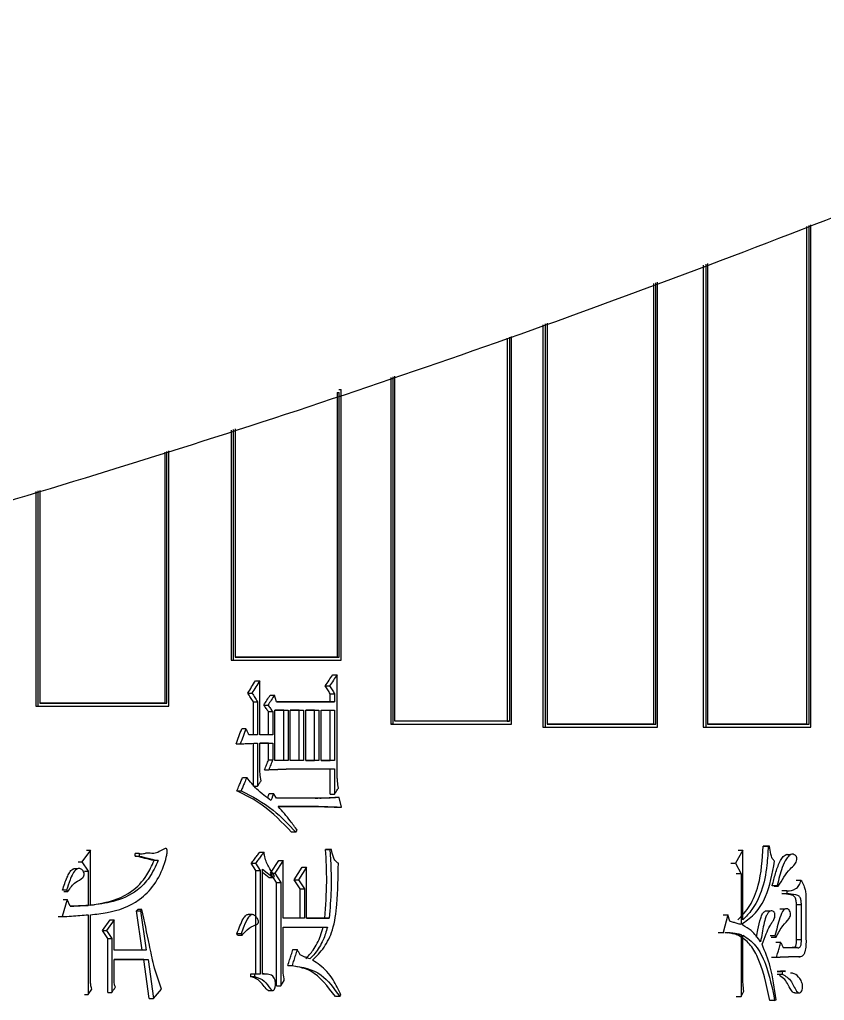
# Model space of a CAD drawing. Header units: millimetres. Extents: x 2085 to 4229, y 754 to 2271.
# Drawn here: x 3119.91 to 3133.11, y 981.61 to 997.71 of the extents above; entities that cross this region are included whole.
import ezdxf

# ---------------------------------------------------------------- set-up
doc = ezdxf.new("R2010")
doc.units = ezdxf.units.MM

msp = doc.modelspace()

# ---------------------------------------------------------------- linework, layer by layer
at = {"color": 7, "linetype": 'Continuous', "lineweight": 25}
for p, q in [((3132.816, 994.313), (3132.815, 986.148)), ((3132.856, 986.148), (3132.856, 994.328)), ((3132.883, 986.098), (3132.883, 994.338)), ((3131.121, 993.68), (3131.121, 986.098)), ((3131.16, 993.695), (3131.16, 986.098)), ((3131.188, 993.705), (3131.188, 986.148)), ((3130.303, 993.375), (3130.303, 986.148)), ((3130.342, 986.148), (3130.342, 993.39)), ((3130.37, 986.098), (3130.37, 993.4)), ((3128.491, 992.699), (3128.491, 986.098)), ((3128.529, 992.713), (3128.529, 986.098)), ((3128.558, 992.724), (3128.558, 986.148)), ((3127.943, 992.495), (3127.943, 986.198)), ((3127.974, 986.148), (3127.974, 992.506)), ((3127.906, 992.481), (3127.906, 986.198)), ((3126.03, 991.846), (3126.03, 986.148)), ((3126.062, 986.198), (3126.062, 991.857)), ((3125.994, 991.834), (3125.994, 986.148)), ((3125.113, 991.587), (3125.149, 991.587)), ((3125.113, 991.587), (3125.113, 987.246)), ((3125.145, 991.637), (3125.181, 991.637)), ((3125.149, 987.246), (3125.149, 991.587)), ((3125.181, 987.196), (3125.181, 991.637)), ((3123.377, 990.971), (3123.377, 987.196)), ((3123.411, 990.982), (3123.411, 987.196)), ((3123.444, 990.993), (3123.444, 987.246)), ((3122.288, 990.611), (3122.288, 986.493)), ((3122.321, 986.493), (3122.321, 990.622)), ((3122.355, 986.443), (3122.355, 990.634)), ((3120.175, 989.964), (3120.175, 986.443)), ((3120.207, 989.973), (3120.207, 986.443)), ((3120.241, 989.983), (3120.241, 986.493)), ((3123.377, 987.196), (3125.145, 987.196)), ((3123.377, 987.196), (3123.411, 987.196)), ((3123.411, 987.196), (3125.181, 987.196)), ((3123.444, 987.246), (3125.149, 987.246)), ((3125.113, 987.246), (3123.444, 987.246)), ((3125.113, 987.246), (3125.149, 987.246)), ((3125.145, 987.196), (3125.181, 987.196)), ((3123.777, 986.86), (3123.846, 986.86)), ((3123.846, 985.973), (3123.846, 986.86)), ((3125.045, 986.958), (3125.115, 986.958)), ((3124.92, 986.774), (3124.99, 986.774)), ((3123.65, 986.655), (3123.718, 986.655)), ((3124.017, 986.622), (3124.087, 986.622)), ((3125.003, 986.644), (3125.074, 986.644)), ((3125.003, 986.514), (3125.003, 986.644)), ((3125.074, 986.644), (3125.074, 986.514)), ((3120.175, 986.443), (3122.321, 986.443)), ((3120.175, 986.443), (3120.207, 986.443)), ((3122.288, 986.493), (3122.321, 986.493)), ((3122.321, 986.443), (3122.355, 986.443)), ((3123.742, 986.514), (3123.811, 986.514)), ((3123.742, 985.973), (3123.742, 986.514)), ((3123.811, 986.514), (3123.811, 985.973)), ((3123.912, 986.46), (3123.981, 986.46)), ((3124.094, 985.552), (3124.094, 986.374)), ((3124.094, 986.374), (3124.312, 986.374)), ((3124.243, 986.374), (3124.094, 986.374)), ((3125.074, 986.514), (3124.122, 986.514)), ((3124.122, 986.514), (3125.003, 986.514)), ((3124.243, 986.374), (3124.312, 986.374)), ((3124.243, 985.552), (3124.243, 986.374)), ((3124.312, 986.374), (3124.312, 985.552)), ((3124.347, 985.552), (3124.347, 986.374)), ((3124.347, 986.374), (3124.565, 986.374)), ((3124.495, 986.374), (3124.347, 986.374)), ((3124.495, 986.374), (3124.565, 986.374)), ((3124.495, 985.552), (3124.495, 986.374)), ((3124.565, 986.374), (3124.565, 985.552)), ((3124.6, 985.552), (3124.6, 986.374)), ((3124.6, 986.374), (3124.816, 986.374)), ((3124.746, 986.374), (3124.6, 986.374)), ((3124.746, 986.374), (3124.816, 986.374)), ((3124.746, 985.552), (3124.746, 986.374)), ((3124.816, 986.374), (3124.816, 985.552)), ((3124.851, 985.552), (3124.851, 986.374)), ((3124.851, 986.374), (3125.074, 986.374)), ((3125.003, 986.514), (3125.074, 986.514)), ((3125.003, 985.552), (3125.003, 986.374)), ((3125.074, 986.374), (3125.074, 985.552)), ((3123.989, 986.352), (3124.058, 986.352)), ((3123.989, 985.973), (3123.989, 986.352)), ((3124.058, 986.352), (3124.058, 985.973)), ((3123.619, 986.071), (3123.55, 986.071)), ((3125.994, 986.148), (3127.936, 986.148)), ((3126.03, 986.148), (3125.994, 986.148)), ((3127.906, 986.198), (3127.943, 986.198)), ((3128.491, 986.098), (3130.332, 986.098)), ((3128.491, 986.098), (3128.529, 986.098)), ((3130.303, 986.148), (3130.342, 986.148)), ((3130.332, 986.098), (3130.37, 986.098)), ((3131.121, 986.098), (3132.843, 986.098)), ((3131.121, 986.098), (3131.16, 986.098)), ((3132.815, 986.148), (3132.856, 986.148)), ((3132.843, 986.098), (3132.883, 986.098)), ((3123.811, 985.973), (3123.669, 985.973)), ((3124.058, 985.973), (3123.846, 985.973)), ((3123.458, 985.822), (3123.526, 985.822)), ((3123.742, 985.13), (3123.742, 985.833)), ((3123.811, 985.833), (3123.811, 985.13)), ((3123.846, 985.833), (3124.058, 985.833)), ((3123.846, 985.433), (3123.846, 985.833)), ((3123.989, 985.833), (3123.846, 985.833)), ((3123.989, 985.833), (3124.058, 985.833)), ((3123.989, 985.562), (3123.989, 985.833)), ((3124.058, 985.833), (3124.058, 985.562)), ((3123.989, 985.562), (3124.058, 985.562)), ((3124.312, 985.552), (3124.094, 985.552)), ((3124.291, 985.411), (3125.074, 985.411)), ((3124.565, 985.552), (3124.347, 985.552)), ((3124.816, 985.552), (3124.6, 985.552)), ((3124.6, 985.552), (3124.746, 985.552)), ((3124.816, 985.552), (3124.746, 985.552)), ((3125.074, 985.552), (3124.851, 985.552)), ((3124.851, 985.552), (3125.003, 985.552)), ((3125.074, 985.552), (3125.003, 985.552)), ((3125.003, 985), (3125.003, 985.411)), ((3125.074, 985.411), (3125.074, 985)), ((3123.564, 985.27), (3123.633, 985.27)), ((3123.926, 985.4), (3123.995, 985.4)), ((3123.742, 985.13), (3123.811, 985.13)), ((3123.472, 985.054), (3123.54, 985.054)), ((3124.003, 985.011), (3124.073, 985.011)), ((3124.122, 984.935), (3124.073, 985.011)), ((3124.823, 984.935), (3124.122, 984.935)), ((3124.753, 984.935), (3124.799, 984.935)), ((3125.003, 985), (3125.074, 985)), ((3125.15, 984.946), (3125.079, 984.946)), ((3125.185, 984.784), (3125.15, 984.946)), ((3124.15, 984.794), (3124.851, 984.794)), ((3124.781, 984.794), (3124.15, 984.794)), ((3124.781, 984.794), (3124.851, 984.794)), ((3125.114, 984.784), (3125.185, 984.784)), ((3124.439, 984.372), (3124.369, 984.372)), ((3124.439, 984.372), (3124.46, 984.405)), ((3132.106, 984.145), (3132.185, 984.145)), ((3132.209, 984.145), (3132.129, 984.145)), ((3132.209, 984.145), (3132.185, 984.145)), ((3121.071, 984.08), (3120.93, 983.886)), ((3121.006, 984.08), (3121.071, 984.08)), ((3121.071, 983.172), (3121.071, 984.08)), ((3121.867, 984.026), (3121.801, 984.026)), ((3121.801, 983.983), (3121.801, 984.026)), ((3121.801, 983.983), (3121.867, 983.983)), ((3121.867, 984.026), (3121.867, 983.983)), ((3123.848, 984.048), (3123.917, 984.048)), ((3124.927, 984.091), (3124.997, 984.091)), ((3124.955, 984.091), (3124.927, 984.091)), ((3125.025, 984.091), (3124.955, 984.091)), ((3125.025, 984.091), (3124.997, 984.091)), ((3131.769, 984.08), (3131.65, 983.864)), ((3131.691, 984.08), (3131.769, 984.08)), ((3131.769, 982.934), (3131.769, 984.08)), ((3132.556, 984.005), (3132.476, 984.005)), ((3120.865, 983.886), (3120.93, 983.886)), ((3120.93, 983.886), (3121.034, 983.734)), ((3122.181, 983.907), (3122.114, 983.907)), ((3123.706, 983.864), (3123.775, 983.864)), ((3123.784, 983.745), (3123.706, 983.864)), ((3123.775, 983.864), (3123.853, 983.745)), ((3124.024, 983.702), (3124.158, 983.907)), ((3124.228, 983.907), (3124.094, 983.702)), ((3124.158, 983.907), (3124.228, 983.907)), ((3124.228, 982.966), (3124.228, 983.907)), ((3124.411, 983.594), (3124.544, 983.799)), ((3124.614, 983.799), (3124.481, 983.594)), ((3124.544, 983.799), (3124.614, 983.799)), ((3124.614, 982.966), (3124.614, 983.799)), ((3131.571, 983.864), (3131.65, 983.864)), ((3131.65, 983.864), (3131.74, 983.691)), ((3120.86, 983.775), (3120.794, 983.775)), ((3120.969, 983.734), (3121.034, 983.734)), ((3121.034, 983.734), (3121.034, 983.172)), ((3123.784, 983.745), (3123.853, 983.745)), ((3123.784, 982.047), (3123.784, 983.745)), ((3123.853, 983.745), (3123.853, 982.047)), ((3123.889, 983.767), (3124.073, 983.626)), ((3123.889, 982.047), (3123.889, 983.767)), ((3124.003, 983.626), (3123.889, 983.714)), ((3124.024, 983.702), (3124.094, 983.702)), ((3124.123, 983.55), (3124.024, 983.702)), ((3124.073, 983.626), (3124.087, 983.659)), ((3124.094, 983.702), (3124.193, 983.55)), ((3131.74, 983.691), (3131.661, 983.691)), ((3131.74, 983.691), (3131.74, 982.858)), ((3124.073, 983.626), (3124.003, 983.626)), ((3124.123, 983.55), (3124.193, 983.55)), ((3124.123, 981.852), (3124.123, 983.55)), ((3124.193, 983.55), (3124.193, 981.852)), ((3124.411, 983.594), (3124.481, 983.594)), ((3124.509, 983.442), (3124.411, 983.594)), ((3124.481, 983.594), (3124.579, 983.442)), ((3132.332, 983.496), (3132.252, 983.496)), ((3132.283, 983.486), (3132.35, 983.486)), ((3132.724, 983.583), (3132.644, 983.583)), ((3120.635, 983.399), (3120.7, 983.399)), ((3124.509, 983.442), (3124.579, 983.442)), ((3124.509, 982.966), (3124.509, 983.442)), ((3124.579, 983.442), (3124.579, 982.966)), ((3132.491, 983.41), (3132.411, 983.41)), ((3132.411, 983.367), (3132.491, 983.367)), ((3132.491, 983.41), (3132.491, 983.367)), ((3120.685, 983.269), (3120.603, 982.988)), ((3120.62, 983.269), (3120.685, 983.269)), ((3120.737, 983.161), (3120.685, 983.269)), ((3120.969, 983.172), (3121.034, 983.172)), ((3132.73, 983.183), (3132.649, 983.183)), ((3132.649, 982.609), (3132.649, 983.183)), ((3132.73, 982.609), (3132.73, 983.183)), ((3132.805, 983.269), (3132.805, 982.62)), ((3121.034, 983.02), (3121.034, 981.711)), ((3121.071, 981.928), (3121.071, 983.02)), ((3121.844, 983.107), (3121.822, 983.085)), ((3121.822, 983.085), (3121.889, 983.085)), ((3121.917, 982.436), (3121.822, 983.085)), ((3121.911, 983.107), (3121.844, 983.107)), ((3121.911, 983.107), (3121.889, 983.085)), ((3121.889, 983.085), (3121.984, 982.436)), ((3123.725, 983.022), (3123.656, 983.022)), ((3131.445, 983.02), (3131.524, 983.02)), ((3131.524, 983.02), (3131.446, 982.728)), ((3131.554, 982.912), (3131.524, 983.02)), ((3132.217, 983.079), (3132.137, 983.079)), ((3132.459, 983.11), (3132.379, 983.11)), ((3120.538, 982.988), (3120.603, 982.988)), ((3121.264, 982.761), (3121.39, 982.934)), ((3121.456, 982.934), (3121.33, 982.761)), ((3121.39, 982.934), (3121.456, 982.934)), ((3121.456, 982.436), (3121.456, 982.934)), ((3124.579, 982.966), (3124.228, 982.966)), ((3124.984, 982.966), (3124.614, 982.966)), ((3124.614, 982.966), (3124.913, 982.966)), ((3124.913, 982.966), (3124.984, 982.966)), ((3131.769, 982.847), (3131.769, 982.88)), ((3121.264, 982.761), (3121.33, 982.761)), ((3121.353, 982.631), (3121.264, 982.761)), ((3121.33, 982.761), (3121.419, 982.631)), ((3123.54, 982.707), (3123.472, 982.707)), ((3123.486, 982.685), (3123.472, 982.707)), ((3123.486, 982.685), (3123.555, 982.685)), ((3123.54, 982.707), (3123.555, 982.685)), ((3124.228, 982.155), (3124.228, 982.815)), ((3124.228, 982.815), (3124.956, 982.815)), ((3131.367, 982.728), (3131.446, 982.728)), ((3131.446, 982.728), (3131.463, 982.728)), ((3131.661, 982.696), (3131.74, 982.696)), ((3131.74, 982.696), (3131.74, 981.679)), ((3131.769, 981.982), (3131.769, 982.685)), ((3132.297, 982.674), (3132.217, 982.674)), ((3132.297, 982.674), (3132.315, 982.653)), ((3121.353, 982.631), (3121.419, 982.631)), ((3121.353, 981.744), (3121.353, 982.631)), ((3132.391, 982.566), (3132.311, 982.566)), ((3132.73, 982.609), (3132.649, 982.609)), ((3121.984, 982.436), (3121.456, 982.436)), ((3124.39, 982.447), (3124.46, 982.447)), ((3132.432, 982.48), (3132.66, 982.48)), ((3132.432, 982.48), (3132.579, 982.48)), ((3132.66, 982.48), (3132.58, 982.48)), ((3121.456, 982.285), (3122.013, 982.285)), ((3121.456, 981.96), (3121.456, 982.285)), ((3121.947, 982.285), (3121.456, 982.285)), ((3121.947, 982.285), (3122.013, 982.285)), ((3122.034, 981.647), (3121.947, 982.285)), ((3122.013, 982.285), (3122.101, 981.647)), ((3124.306, 982.187), (3124.375, 982.187)), ((3132.321, 982.317), (3132.241, 982.317)), ((3132.689, 982.328), (3132.706, 982.328)), ((3123.692, 982.047), (3123.692, 982.004)), ((3123.761, 982.047), (3123.692, 982.047)), ((3123.761, 982.047), (3123.761, 982.004)), ((3123.853, 982.047), (3123.761, 982.047)), ((3123.92, 982.048), (3123.889, 982.048)), ((3132.334, 982.09), (3132.387, 982.08)), ((3132.414, 982.09), (3132.335, 982.09)), ((3132.335, 982.047), (3132.414, 982.047)), ((3132.468, 982.092), (3132.388, 982.092)), ((3132.467, 982.08), (3132.414, 982.09)), ((3132.414, 982.09), (3132.414, 982.047)), ((3123.692, 982.004), (3123.761, 982.004)), ((3124.193, 981.852), (3124.249, 981.939)), ((3120.969, 981.711), (3121.034, 981.711)), ((3121.034, 981.711), (3121.093, 981.798)), ((3121.353, 981.744), (3121.419, 981.744)), ((3122.101, 981.647), (3122.232, 981.798)), ((3123.982, 981.779), (3124.051, 981.779)), ((3124.123, 981.852), (3124.193, 981.852)), ((3131.74, 981.679), (3131.787, 981.766)), ((3132.624, 981.737), (3132.689, 981.737)), ((3132.691, 981.737), (3132.704, 981.737)), ((3122.034, 981.647), (3122.101, 981.647)), ((3125.157, 981.679), (3125.086, 981.679)), ((3125.157, 981.679), (3125.178, 981.701)), ((3131.661, 981.679), (3131.74, 981.679)), ((3132.291, 981.614), (3132.212, 981.614)), ((3132.291, 981.614), (3132.315, 981.625))]:
    msp.add_line(p, q, dxfattribs=at)
at = {"color": 7, "linetype": 'Continuous', "lineweight": 25, "flags": 128}
for points in [[(3125.115, 985.357), (3125.115, 985.951), (3125.115, 986.958)], [(3124.122, 986.514), (3124.104, 986.568), (3124.087, 986.622)], [(3124.073, 985.011), (3124.057, 984.966), (3124.043, 984.929), (3124.03, 984.892)], [(3120.677, 983.421), (3120.654, 983.421), (3120.633, 983.421), (3120.613, 983.421)], [(3120.677, 983.421), (3120.688, 983.41), (3120.7, 983.399)], [(3121.419, 982.631), (3121.419, 982.187), (3121.419, 981.744)], [(3132.235, 982.653), (3132.264, 982.653), (3132.289, 982.653), (3132.315, 982.653)]]:
    msp.add_lwpolyline(points, dxfattribs=at)
at = {"color": 7, "linetype": 'Continuous', "lineweight": 25}
for points, knots in [([(3070.654, 982.719), (3073.215, 982.744), (3076.795, 982.779), (3082.064, 983.057), (3086.529, 983.393), (3091.845, 983.958), (3097.414, 984.732), (3103.227, 985.742), (3109.199, 986.998), (3115.275, 988.508), (3121.413, 990.279), (3127.578, 992.313), (3133.741, 994.613), (3139.878, 997.178), (3145.966, 1000.008), (3151.986, 1003.102), (3157.919, 1006.457), (3163.748, 1010.069), (3169.457, 1013.935), (3175.033, 1018.049), (3180.46, 1022.406), (3185.726, 1027), (3190.817, 1031.825), (3195.722, 1036.872), (3200.429, 1042.135), (3204.927, 1047.605), (3209.205, 1053.273), (3213.254, 1059.131), (3217.063, 1065.167), (3220.625, 1071.373), (3223.93, 1077.738), (3226.971, 1084.25), (3229.74, 1090.9), (3232.231, 1097.674), (3234.436, 1104.562), (3236.351, 1111.55), (3237.969, 1118.628), (3239.287, 1125.782), (3240.3, 1132.999), (3241.004, 1140.266), (3241.397, 1147.57), (3241.476, 1154.898), (3241.239, 1162.236), (3240.685, 1169.571), (3239.813, 1176.888), (3238.623, 1184.175), (3237.114, 1191.418), (3235.289, 1198.603), (3233.149, 1205.715), (3230.695, 1212.743), (3227.93, 1219.672), (3224.858, 1226.488), (3221.48, 1233.179), (3217.803, 1239.73), (3213.829, 1246.13), (3209.564, 1252.366), (3205.013, 1258.424), (3200.181, 1264.292), (3195.074, 1269.959), (3189.697, 1275.411), (3184.251, 1280.459), (3178.777, 1285.111), (3173.319, 1289.38), (3167.694, 1293.423), (3161.913, 1297.231), (3155.985, 1300.799), (3149.923, 1304.121), (3143.737, 1307.192), (3137.44, 1310.005), (3131.047, 1312.557), (3124.572, 1314.843), (3118.034, 1316.859), (3111.459, 1318.602), (3104.886, 1320.067), (3098.392, 1321.248), (3092.103, 1322.145), (3086.579, 1322.729), (3081.696, 1323.096), (3076.872, 1323.336), (3070.898, 1323.453), (3065.381, 1323.343), (3060.112, 1323.071), (3055.647, 1322.734), (3050.331, 1322.169), (3044.762, 1321.395), (3038.949, 1320.385), (3032.978, 1319.129), (3026.901, 1317.619), (3020.764, 1315.848), (3014.598, 1313.814), (3008.435, 1311.514), (3002.298, 1308.949), (2996.21, 1306.119), (2990.19, 1303.025), (2984.258, 1299.67), (2978.428, 1296.058), (2972.719, 1292.192), (2967.143, 1288.078), (2961.716, 1283.721), (2956.45, 1279.127), (2951.359, 1274.302), (2946.454, 1269.255), (2941.747, 1263.992), (2937.249, 1258.522), (2932.971, 1252.854), (2928.922, 1246.996), (2925.113, 1240.96), (2921.551, 1234.754), (2918.246, 1228.389), (2915.203, 1221.877), (2912.442, 1215.226), (2910.104, 1208.944), (2908.826, 1204.838), (2908.263, 1203.03)], [0, 0, 0, 0, 0.010207, 0.014274, 0.021037, 0.028056, 0.035587, 0.043451, 0.051578, 0.059911, 0.06841, 0.077044, 0.085791, 0.094634, 0.103558, 0.112554, 0.121612, 0.130726, 0.13989, 0.149098, 0.158347, 0.167633, 0.176954, 0.186306, 0.195688, 0.205098, 0.214535, 0.223996, 0.233481, 0.242989, 0.252518, 0.262068, 0.271639, 0.281229, 0.290838, 0.300466, 0.310113, 0.319778, 0.329461, 0.339162, 0.348881, 0.358618, 0.368373, 0.378146, 0.387938, 0.397748, 0.407578, 0.417427, 0.427296, 0.437185, 0.447097, 0.457031, 0.466988, 0.47697, 0.486979, 0.497016, 0.507082, 0.517181, 0.527315, 0.537488, 0.547704, 0.556915, 0.566123, 0.575327, 0.584526, 0.593719, 0.602905, 0.612082, 0.621247, 0.630396, 0.639524, 0.64862, 0.657668, 0.666638, 0.675463, 0.683979, 0.691963, 0.697606, 0.703501, 0.71122, 0.721427, 0.725494, 0.732257, 0.739276, 0.746807, 0.754671, 0.762798, 0.771131, 0.77963, 0.788264, 0.797011, 0.805853, 0.814778, 0.823774, 0.832832, 0.841946, 0.85111, 0.860318, 0.869567, 0.878853, 0.888174, 0.897526, 0.906908, 0.916318, 0.925755, 0.935216, 0.944701, 0.954208, 0.963738, 0.973288, 0.982858, 0.992449, 1, 1, 1, 1]), ([(3123.65, 986.655), (3123.671, 986.689), (3123.713, 986.758), (3123.756, 986.826), (3123.777, 986.86)], [0, 0, 0, 0, 0.499999, 1, 1, 1, 1]), ([(3123.846, 986.86), (3123.825, 986.826), (3123.782, 986.758), (3123.74, 986.689), (3123.718, 986.655)], [0, 0, 0, 0, 0.5, 1, 1, 1, 1]), ([(3124.92, 986.774), (3124.941, 986.805), (3124.982, 986.866), (3125.024, 986.927), (3125.045, 986.958)], [0, 0, 0, 0, 0.499999, 1, 1, 1, 1]), ([(3125.115, 986.958), (3125.095, 986.927), (3125.053, 986.866), (3125.011, 986.805), (3124.99, 986.774)], [0, 0, 0, 0, 0.5, 1, 1, 1, 1]), ([(3125.003, 986.644), (3124.989, 986.666), (3124.962, 986.709), (3124.934, 986.752), (3124.92, 986.774)], [0, 0, 0, 0, 0.5, 1, 1, 1, 1]), ([(3124.99, 986.774), (3125.004, 986.752), (3125.032, 986.709), (3125.06, 986.666), (3125.074, 986.644)], [0, 0, 0, 0, 0.499999, 1, 1, 1, 1]), ([(3123.742, 986.514), (3123.726, 986.538), (3123.696, 986.585), (3123.665, 986.632), (3123.65, 986.655)], [0, 0, 0, 0, 0.5, 1, 1, 1, 1]), ([(3123.718, 986.655), (3123.734, 986.632), (3123.765, 986.585), (3123.795, 986.538), (3123.811, 986.514)], [0, 0, 0, 0, 0.499999, 1, 1, 1, 1]), ([(3123.912, 986.46), (3123.929, 986.487), (3123.965, 986.541), (3124, 986.595), (3124.017, 986.622)], [0, 0, 0, 0, 0.499999, 1, 1, 1, 1]), ([(3124.087, 986.622), (3124.069, 986.595), (3124.034, 986.541), (3123.998, 986.487), (3123.981, 986.46)], [0, 0, 0, 0, 0.4999992, 1, 1, 1, 1]), ([(3120.207, 986.443), (3120.424, 986.443), (3120.86, 986.443), (3121.577, 986.443), (3122.072, 986.443), (3122.355, 986.443)], [0, 0, 0, 0, 0.300081, 0.600162, 1, 1, 1, 1]), ([(3120.241, 986.493), (3120.459, 986.493), (3120.894, 986.493), (3121.588, 986.493), (3122.061, 986.493), (3122.321, 986.493)], [0, 0, 0, 0, 0.309921, 0.619841, 1, 1, 1, 1]), ([(3122.288, 986.493), (3122.117, 986.493), (3121.775, 986.493), (3121.095, 986.493), (3120.581, 986.493), (3120.241, 986.493)], [0, 0, 0, 0, 0.2539403, 0.5078807, 1, 1, 1, 1]), ([(3123.989, 986.352), (3123.976, 986.37), (3123.95, 986.406), (3123.924, 986.442), (3123.912, 986.46)], [0, 0, 0, 0, 0.5, 1, 1, 1, 1]), ([(3123.981, 986.46), (3123.994, 986.442), (3124.02, 986.406), (3124.045, 986.37), (3124.058, 986.352)], [0, 0, 0, 0, 0.499999, 1, 1, 1, 1]), ([(3123.458, 985.822), (3123.473, 985.863), (3123.504, 985.946), (3123.535, 986.029), (3123.55, 986.071)], [0, 0, 0, 0, 0.5, 1, 1, 1, 1]), ([(3123.619, 986.071), (3123.603, 986.029), (3123.572, 985.946), (3123.542, 985.863), (3123.526, 985.822)], [0, 0, 0, 0, 0.499999, 1, 1, 1, 1]), ([(3123.669, 985.973), (3123.66, 985.99), (3123.644, 986.022), (3123.627, 986.055), (3123.619, 986.071)], [0, 0, 0, 0, 0.500001, 1, 1, 1, 1]), ([(3126.03, 986.148), (3126.228, 986.148), (3126.623, 986.148), (3127.272, 986.148), (3127.719, 986.148), (3127.974, 986.148)], [0, 0, 0, 0, 0.300081, 0.600162, 1, 1, 1, 1]), ([(3127.943, 986.198), (3127.752, 986.198), (3127.369, 986.198), (3126.743, 986.198), (3126.304, 986.198), (3126.062, 986.198)], [0, 0, 0, 0, 0.3099206, 0.6198411, 1, 1, 1, 1]), ([(3127.906, 986.198), (3127.752, 986.198), (3127.444, 986.198), (3126.832, 986.198), (3126.367, 986.198), (3126.062, 986.198)], [0, 0, 0, 0, 0.254867, 0.509735, 1, 1, 1, 1]), ([(3128.529, 986.098), (3128.716, 986.098), (3129.091, 986.098), (3129.706, 986.098), (3130.129, 986.098), (3130.37, 986.098)], [0, 0, 0, 0, 0.300081, 0.600162, 1, 1, 1, 1]), ([(3128.558, 986.148), (3128.746, 986.148), (3129.121, 986.148), (3129.716, 986.148), (3130.119, 986.148), (3130.342, 986.148)], [0, 0, 0, 0, 0.309921, 0.619841, 1, 1, 1, 1]), ([(3130.303, 986.148), (3130.157, 986.148), (3129.865, 986.148), (3129.287, 986.148), (3128.847, 986.148), (3128.558, 986.148)], [0, 0, 0, 0, 0.25537, 0.51074, 1, 1, 1, 1]), ([(3131.16, 986.098), (3131.336, 986.098), (3131.687, 986.098), (3132.263, 986.098), (3132.657, 986.098), (3132.883, 986.098)], [0, 0, 0, 0, 0.300081, 0.600162, 1, 1, 1, 1]), ([(3131.188, 986.148), (3131.363, 986.148), (3131.715, 986.148), (3132.272, 986.148), (3132.648, 986.148), (3132.856, 986.148)], [0, 0, 0, 0, 0.309921, 0.619841, 1, 1, 1, 1]), ([(3132.815, 986.148), (3132.679, 986.148), (3132.407, 986.148), (3131.868, 986.148), (3131.457, 986.148), (3131.188, 986.148)], [0, 0, 0, 0, 0.256004, 0.512008, 1, 1, 1, 1]), ([(3123.526, 985.822), (3123.552, 985.824), (3123.605, 985.828), (3123.7, 985.832), (3123.768, 985.833), (3123.811, 985.833)], [0, 0, 0, 0, 0.276869, 0.553757, 1, 1, 1, 1]), ([(3123.867, 985.216), (3123.86, 985.256), (3123.848, 985.327), (3123.847, 985.4), (3123.846, 985.433)], [0, 0, 0, 0, 0.558835, 1, 1, 1, 1]), ([(3123.926, 985.4), (3123.936, 985.427), (3123.957, 985.481), (3123.979, 985.535), (3123.989, 985.562)], [0, 0, 0, 0, 0.499999, 1, 1, 1, 1]), ([(3124.058, 985.562), (3124.048, 985.535), (3124.027, 985.481), (3124.005, 985.427), (3123.995, 985.4)], [0, 0, 0, 0, 0.5, 1, 1, 1, 1]), ([(3123.995, 985.4), (3123.997, 985.4), (3124.002, 985.4), (3124.007, 985.401), (3124.012, 985.401), (3124.016, 985.401), (3124.021, 985.401), (3124.025, 985.401), (3124.03, 985.401), (3124.034, 985.402), (3124.039, 985.402), (3124.043, 985.402), (3124.048, 985.402), (3124.054, 985.402), (3124.058, 985.402), (3124.063, 985.403), (3124.067, 985.403), (3124.075, 985.403), (3124.084, 985.403), (3124.093, 985.404), (3124.102, 985.404), (3124.111, 985.404), (3124.12, 985.405), (3124.129, 985.405), (3124.138, 985.405), (3124.15, 985.406), (3124.159, 985.406), (3124.168, 985.406), (3124.177, 985.407), (3124.186, 985.407), (3124.195, 985.407), (3124.204, 985.408), (3124.213, 985.408), (3124.222, 985.408), (3124.229, 985.409), (3124.235, 985.409), (3124.242, 985.409), (3124.248, 985.409), (3124.252, 985.41), (3124.257, 985.41), (3124.261, 985.41), (3124.266, 985.41), (3124.27, 985.41), (3124.275, 985.41), (3124.28, 985.411), (3124.285, 985.411), (3124.289, 985.411), (3124.291, 985.411)], [0, 0, 0, 0, 0.022858, 0.045716, 0.057145, 0.068574, 0.091432, 0.102861, 0.11429, 0.137148, 0.148577, 0.160006, 0.182864, 0.194293, 0.217151, 0.22858, 0.240009, 0.262867, 0.308583, 0.331441, 0.354299, 0.400015, 0.422873, 0.445731, 0.491447, 0.514305, 0.560021, 0.582879, 0.605737, 0.651453, 0.674311, 0.697169, 0.742885, 0.765743, 0.788601, 0.811459, 0.834317, 0.857175, 0.868604, 0.880033, 0.90289, 0.914319, 0.925748, 0.948606, 0.960035, 0.980018, 1, 1, 1, 1]), ([(3123.472, 985.054), (3123.484, 985.083), (3123.506, 985.134), (3123.537, 985.206), (3123.555, 985.249), (3123.564, 985.27)], [0, 0, 0, 0, 0.402506, 0.701253, 1, 1, 1, 1]), ([(3123.633, 985.27), (3123.621, 985.241), (3123.599, 985.191), (3123.568, 985.119), (3123.55, 985.075), (3123.54, 985.054)], [0, 0, 0, 0, 0.402372, 0.701186, 1, 1, 1, 1]), ([(3124.03, 984.892), (3123.951, 984.951), (3123.809, 985.057), (3123.687, 985.205), (3123.633, 985.27)], [0, 0, 0, 0, 0.5582906, 1, 1, 1, 1]), ([(3125.136, 985.097), (3125.131, 985.134), (3125.122, 985.194), (3125.116, 985.282), (3125.116, 985.332), (3125.115, 985.357)], [0, 0, 0, 0, 0.425218, 0.711978, 1, 1, 1, 1]), ([(3123.811, 985.13), (3123.82, 985.144), (3123.839, 985.173), (3123.858, 985.202), (3123.867, 985.216)], [0, 0, 0, 0, 0.4999996, 1, 1, 1, 1]), ([(3125.074, 985), (3125.084, 985.016), (3125.105, 985.049), (3125.126, 985.081), (3125.136, 985.097)], [0, 0, 0, 0, 0.499999, 1, 1, 1, 1]), ([(3124.369, 984.372), (3124.214, 984.533), (3123.939, 984.818), (3123.614, 984.982), (3123.472, 985.054)], [0, 0, 0, 0, 0.563504, 1, 1, 1, 1]), ([(3123.54, 985.054), (3123.721, 984.96), (3124.045, 984.79), (3124.318, 984.501), (3124.439, 984.372)], [0, 0, 0, 0, 0.556051, 1, 1, 1, 1]), ([(3123.977, 984.936), (3123.977, 984.936), (3123.981, 984.949), (3123.99, 984.974), (3123.999, 984.998), (3124.003, 985.011)], [0, 0, 0, 0, 0.0103119, 0.5051567, 1, 1, 1, 1]), ([(3125.15, 984.946), (3125.148, 984.946), (3125.143, 984.945), (3125.132, 984.944), (3125.122, 984.943), (3125.112, 984.942), (3125.106, 984.942), (3125.101, 984.941), (3125.096, 984.941), (3125.089, 984.941), (3125.082, 984.94), (3125.072, 984.939), (3125.062, 984.939), (3125.052, 984.938), (3125.041, 984.938), (3125.031, 984.937), (3125.021, 984.937), (3125.011, 984.936), (3125.001, 984.936), (3124.991, 984.936), (3124.981, 984.935), (3124.97, 984.935), (3124.96, 984.935), (3124.95, 984.935), (3124.94, 984.935), (3124.93, 984.935), (3124.922, 984.935), (3124.915, 984.935), (3124.908, 984.935), (3124.902, 984.935), (3124.897, 984.935), (3124.892, 984.935), (3124.887, 984.935), (3124.882, 984.935), (3124.877, 984.935), (3124.871, 984.935), (3124.866, 984.935), (3124.861, 984.935), (3124.856, 984.935), (3124.851, 984.935), (3124.846, 984.935), (3124.841, 984.935), (3124.836, 984.935), (3124.83, 984.935), (3124.826, 984.935), (3124.823, 984.935)], [0, 0, 0, 0, 0.0232736, 0.0465473, 0.0930947, 0.1163684, 0.1396421, 0.151279, 0.1629158, 0.1861895, 0.2094632, 0.2327369, 0.2792845, 0.3025582, 0.3258319, 0.3723795, 0.3956532, 0.4189269, 0.4654744, 0.4887481, 0.5120218, 0.5585692, 0.5818429, 0.6051166, 0.651664, 0.6749377, 0.6982114, 0.7214851, 0.7447588, 0.7563956, 0.7796693, 0.7913062, 0.802943, 0.8262167, 0.8378536, 0.8494904, 0.8727641, 0.8844009, 0.8960378, 0.9193114, 0.9309483, 0.9425851, 0.9658588, 0.9774957, 1, 1, 1, 1]), ([(3124.833, 984.935), (3124.847, 984.935), (3124.895, 984.935), (3124.977, 984.937), (3125.045, 984.943), (3125.079, 984.946)], [0, 0, 0, 0, 0.171827, 0.585698, 1, 1, 1, 1]), ([(3124.46, 984.405), (3124.423, 984.457), (3124.355, 984.552), (3124.25, 984.68), (3124.184, 984.756), (3124.15, 984.794)], [0, 0, 0, 0, 0.38007, 0.689866, 1, 1, 1, 1]), ([(3125.114, 984.784), (3125.073, 984.785), (3124.997, 984.787), (3124.886, 984.791), (3124.816, 984.793), (3124.781, 984.794)], [0, 0, 0, 0, 0.371274, 0.685636, 1, 1, 1, 1]), ([(3124.851, 984.794), (3124.854, 984.794), (3124.859, 984.794), (3124.866, 984.794), (3124.871, 984.794), (3124.876, 984.794), (3124.881, 984.793), (3124.886, 984.793), (3124.891, 984.793), (3124.896, 984.793), (3124.902, 984.793), (3124.907, 984.793), (3124.913, 984.792), (3124.921, 984.792), (3124.931, 984.792), (3124.942, 984.791), (3124.952, 984.791), (3124.962, 984.791), (3124.973, 984.79), (3124.983, 984.79), (3124.993, 984.79), (3125.004, 984.789), (3125.014, 984.789), (3125.024, 984.789), (3125.034, 984.788), (3125.045, 984.788), (3125.052, 984.788), (3125.06, 984.788), (3125.068, 984.787), (3125.076, 984.787), (3125.083, 984.787), (3125.09, 984.787), (3125.095, 984.786), (3125.1, 984.786), (3125.105, 984.786), (3125.11, 984.786), (3125.115, 984.786), (3125.121, 984.786), (3125.126, 984.785), (3125.131, 984.785), (3125.136, 984.785), (3125.141, 984.785), (3125.146, 984.785), (3125.151, 984.785), (3125.157, 984.784), (3125.162, 984.784), (3125.167, 984.784), (3125.172, 984.784), (3125.178, 984.784), (3125.182, 984.784), (3125.185, 984.784)], [0, 0, 0, 0, 0.023174, 0.046349, 0.057936, 0.069523, 0.092698, 0.104285, 0.115872, 0.139047, 0.150634, 0.162221, 0.185396, 0.20857, 0.231745, 0.278094, 0.301268, 0.324442, 0.370791, 0.393966, 0.41714, 0.463489, 0.486664, 0.509838, 0.556187, 0.579362, 0.602536, 0.625711, 0.648885, 0.672059, 0.695234, 0.718408, 0.729996, 0.741583, 0.764757, 0.776345, 0.787932, 0.811106, 0.822693, 0.834281, 0.857455, 0.869042, 0.88063, 0.903804, 0.915391, 0.926979, 0.950153, 0.96174, 0.973327, 1, 1, 1, 1]), ([(3131.69, 982.934), (3131.758, 983.006), (3131.895, 983.152), (3132.066, 983.568), (3132.09, 983.925), (3132.105, 984.145)], [0, 0, 0, 0, 0.27091, 0.549398, 1, 1, 1, 1]), ([(3132.185, 984.145), (3132.18, 984.041), (3132.168, 983.785), (3132.093, 983.409), (3131.939, 983.111), (3131.821, 982.987), (3131.769, 982.934)], [0, 0, 0, 0, 0.214752, 0.527903, 0.794745, 1, 1, 1, 1]), ([(3132.129, 984.145), (3132.124, 984.145), (3132.117, 984.145), (3132.109, 984.145), (3132.105, 984.145)], [0, 0, 0, 0, 0.56, 1, 1, 1, 1]), ([(3132.291, 983.897), (3132.277, 983.911), (3132.249, 983.94), (3132.221, 984.031), (3132.214, 984.102), (3132.209, 984.145)], [0, 0, 0, 0, 0.268422, 0.549119, 1, 1, 1, 1]), ([(3121.071, 983.02), (3121.162, 983.03), (3121.437, 983.059), (3121.811, 983.189), (3122.129, 983.499), (3122.261, 983.778), (3122.317, 983.972), (3122.331, 984.048), (3122.328, 984.081), (3122.325, 984.091), (3122.321, 984.099), (3122.315, 984.103), (3122.303, 984.106), (3122.262, 984.094), (3122.2, 984.051), (3122.101, 984.011), (3122.011, 984.04), (3121.942, 984.018), (3121.905, 984.011), (3121.882, 984.015), (3121.872, 984.021), (3121.868, 984.025), (3121.867, 984.026)], [0, 0, 0, 0, 0.12969, 0.391826, 0.53917, 0.686254, 0.737833, 0.763743, 0.768247, 0.772786, 0.775634, 0.778494, 0.782467, 0.792759, 0.837973, 0.883317, 0.939016, 0.96559, 0.984609, 0.99227, 0.998264, 1, 1, 1, 1]), ([(3122.114, 983.907), (3122.064, 983.92), (3121.987, 983.938), (3121.882, 983.963), (3121.828, 983.977), (3121.801, 983.983)], [0, 0, 0, 0, 0.482237, 0.741118, 1, 1, 1, 1]), ([(3121.867, 983.983), (3121.917, 983.971), (3121.995, 983.952), (3122.1, 983.927), (3122.154, 983.914), (3122.181, 983.907)], [0, 0, 0, 0, 0.481628, 0.740814, 1, 1, 1, 1]), ([(3123.706, 983.864), (3123.724, 983.887), (3123.757, 983.929), (3123.804, 983.991), (3123.833, 984.029), (3123.848, 984.048)], [0, 0, 0, 0, 0.376207, 0.688103, 1, 1, 1, 1]), ([(3123.917, 984.048), (3123.899, 984.025), (3123.867, 983.983), (3123.819, 983.921), (3123.79, 983.883), (3123.775, 983.864)], [0, 0, 0, 0, 0.375947, 0.687973, 1, 1, 1, 1]), ([(3124.087, 983.659), (3124.061, 983.696), (3124.018, 983.758), (3123.967, 983.855), (3123.928, 983.944), (3123.921, 984.013), (3123.917, 984.048)], [0, 0, 0, 0, 0.334836, 0.553745, 0.775373, 1, 1, 1, 1]), ([(3124.913, 982.966), (3124.928, 983.165), (3124.956, 983.539), (3124.936, 983.915), (3124.927, 984.091)], [0, 0, 0, 0, 0.529593, 1, 1, 1, 1]), ([(3124.997, 984.091), (3125.009, 983.871), (3125.029, 983.495), (3124.997, 983.121), (3124.984, 982.966)], [0, 0, 0, 0, 0.586461, 1, 1, 1, 1]), ([(3125.136, 983.864), (3125.119, 983.875), (3125.085, 983.898), (3125.043, 983.979), (3125.032, 984.048), (3125.025, 984.091)], [0, 0, 0, 0, 0.268929, 0.548046, 1, 1, 1, 1]), ([(3132.252, 983.496), (3132.269, 983.563), (3132.302, 983.7), (3132.358, 983.859), (3132.419, 983.963), (3132.467, 984.005), (3132.506, 984.015), (3132.523, 984.007), (3132.528, 984.005)], [0, 0, 0, 0, 0.29332, 0.6021435, 0.7409074, 0.8806455, 0.9637128, 1, 1, 1, 1]), ([(3132.35, 983.486), (3132.381, 983.536), (3132.443, 983.636), (3132.531, 983.767), (3132.608, 983.824), (3132.644, 983.881), (3132.654, 983.915), (3132.656, 983.942), (3132.654, 983.96), (3132.648, 983.976), (3132.634, 983.993), (3132.609, 984.009), (3132.575, 984.015), (3132.53, 983.993), (3132.47, 983.926), (3132.397, 983.758), (3132.357, 983.6), (3132.333, 983.498), (3132.332, 983.496)], [0, 0, 0, 0, 0.14, 0.280266, 0.380171, 0.409931, 0.439811, 0.452036, 0.462473, 0.472931, 0.488626, 0.51752, 0.558625, 0.598671, 0.668428, 0.787489, 0.99583, 1, 1, 1, 1]), ([(3121.006, 983.172), (3121.09, 983.183), (3121.342, 983.216), (3121.701, 983.33), (3121.981, 983.624), (3122.076, 983.826), (3122.114, 983.907)], [0, 0, 0, 0, 0.194025, 0.585754, 0.833326, 1, 1, 1, 1]), ([(3122.181, 983.907), (3122.136, 983.812), (3122.046, 983.621), (3121.798, 983.364), (3121.459, 983.224), (3121.195, 983.189), (3121.071, 983.172)], [0, 0, 0, 0, 0.194334, 0.390703, 0.714344, 1, 1, 1, 1]), ([(3124.712, 982.274), (3124.777, 982.34), (3124.91, 982.472), (3125.064, 982.787), (3125.126, 983.271), (3125.132, 983.639), (3125.136, 983.864)], [0, 0, 0, 0, 0.189312, 0.380663, 0.622562, 1, 1, 1, 1]), ([(3131.769, 982.88), (3131.84, 982.929), (3131.984, 983.029), (3132.191, 983.365), (3132.253, 983.693), (3132.291, 983.897)], [0, 0, 0, 0, 0.270771, 0.548729, 1, 1, 1, 1]), ([(3120.612, 983.421), (3120.635, 983.494), (3120.666, 983.596), (3120.724, 983.71), (3120.761, 983.762), (3120.789, 983.772), (3120.794, 983.774)], [0, 0, 0, 0, 0.537893, 0.745384, 0.947325, 1, 1, 1, 1]), ([(3120.7, 983.399), (3120.738, 983.458), (3120.805, 983.562), (3120.921, 983.595), (3120.963, 983.656), (3120.971, 983.692), (3120.958, 983.726), (3120.939, 983.751), (3120.917, 983.77), (3120.892, 983.779), (3120.867, 983.778), (3120.823, 983.76), (3120.776, 983.691), (3120.724, 983.572), (3120.695, 983.478), (3120.677, 983.421)], [0, 0, 0, 0, 0.207899, 0.367255, 0.399925, 0.431308, 0.463075, 0.497006, 0.528572, 0.558381, 0.588718, 0.619577, 0.72297, 0.829976, 1, 1, 1, 1]), ([(3132.332, 983.496), (3132.334, 983.495), (3132.337, 983.493), (3132.343, 983.49), (3132.348, 983.487), (3132.35, 983.486)], [0, 0, 0, 0, 0.255027, 0.627514, 1, 1, 1, 1]), ([(3132.491, 983.41), (3132.541, 983.414), (3132.611, 983.419), (3132.692, 983.493), (3132.713, 983.553), (3132.724, 983.583)], [0, 0, 0, 0, 0.550462, 0.77054, 1, 1, 1, 1]), ([(3132.724, 983.583), (3132.741, 983.556), (3132.769, 983.511), (3132.794, 983.427), (3132.805, 983.349), (3132.805, 983.296), (3132.805, 983.269)], [0, 0, 0, 0, 0.330967, 0.5510788, 0.7748601, 1, 1, 1, 1]), ([(3132.649, 983.183), (3132.648, 983.204), (3132.647, 983.247), (3132.629, 983.308), (3132.593, 983.337), (3132.52, 983.353), (3132.459, 983.36), (3132.41, 983.367)], [0, 0, 0, 0, 0.130153, 0.256408, 0.38449, 0.511557, 1, 1, 1, 1]), ([(3132.73, 983.183), (3132.729, 983.204), (3132.728, 983.247), (3132.71, 983.309), (3132.674, 983.337), (3132.601, 983.353), (3132.539, 983.36), (3132.491, 983.367)], [0, 0, 0, 0, 0.13003, 0.256202, 0.384291, 0.511395, 1, 1, 1, 1]), ([(3121.034, 983.172), (3121.007, 983.17), (3120.953, 983.166), (3120.854, 983.162), (3120.782, 983.161), (3120.737, 983.161)], [0, 0, 0, 0, 0.273961, 0.547941, 1, 1, 1, 1]), ([(3120.737, 983.162), (3120.742, 983.162), (3120.775, 983.162), (3120.853, 983.164), (3120.924, 983.169), (3120.969, 983.172)], [0, 0, 0, 0, 0.0729635, 0.4234071, 1, 1, 1, 1]), ([(3120.603, 982.988), (3120.655, 982.991), (3120.753, 982.996), (3120.897, 983.007), (3120.988, 983.016), (3121.034, 983.02)], [0, 0, 0, 0, 0.360432, 0.680193, 1, 1, 1, 1]), ([(3122.232, 981.798), (3122.188, 981.928), (3122.108, 982.162), (3122.021, 982.608), (3121.954, 982.912), (3121.911, 983.107)], [0, 0, 0, 0, 0.310143, 0.557762, 1, 1, 1, 1]), ([(3123.472, 982.707), (3123.487, 982.75), (3123.518, 982.834), (3123.561, 982.928), (3123.598, 982.989), (3123.624, 983.015), (3123.646, 983.024), (3123.655, 983.022), (3123.656, 983.021)], [0, 0, 0, 0, 0.345691, 0.672315, 0.79105, 0.911206, 0.988404, 1, 1, 1, 1]), ([(3123.555, 982.685), (3123.582, 982.716), (3123.649, 982.79), (3123.74, 982.841), (3123.803, 982.864), (3123.818, 982.878), (3123.823, 982.888), (3123.825, 982.901), (3123.824, 982.919), (3123.817, 982.944), (3123.795, 982.978), (3123.767, 983.005), (3123.736, 983.023), (3123.712, 983.022), (3123.686, 983.01), (3123.637, 982.95), (3123.59, 982.843), (3123.555, 982.747), (3123.54, 982.707)], [0, 0, 0, 0, 0.1375244, 0.3354473, 0.378025, 0.3932997, 0.4036024, 0.4139367, 0.4291013, 0.4551326, 0.490172, 0.5575547, 0.5885238, 0.6196728, 0.649408, 0.6936142, 0.8709566, 1, 1, 1, 1]), ([(3131.995, 982.654), (3132.002, 982.694), (3132.021, 982.799), (3132.048, 982.93), (3132.086, 983.029), (3132.114, 983.067), (3132.132, 983.075), (3132.137, 983.077)], [0, 0, 0, 0, 0.246919, 0.654828, 0.820581, 0.946757, 1, 1, 1, 1]), ([(3132.085, 982.534), (3132.106, 982.592), (3132.145, 982.696), (3132.201, 982.814), (3132.244, 982.891), (3132.276, 982.93), (3132.293, 982.974), (3132.298, 983.008), (3132.296, 983.036), (3132.291, 983.054), (3132.279, 983.07), (3132.259, 983.083), (3132.233, 983.087), (3132.202, 983.073), (3132.172, 983.039), (3132.122, 982.926), (3132.094, 982.763), (3132.069, 982.624), (3132.061, 982.577)], [0, 0, 0, 0, 0.1508023, 0.2709956, 0.3310658, 0.3838686, 0.4145429, 0.4453603, 0.4595077, 0.473787, 0.4897829, 0.5152396, 0.5501128, 0.5845227, 0.6315599, 0.6798073, 0.8910095, 1, 1, 1, 1]), ([(3132.315, 982.653), (3132.35, 982.72), (3132.412, 982.84), (3132.506, 982.918), (3132.546, 982.987), (3132.555, 983.028), (3132.546, 983.069), (3132.529, 983.099), (3132.507, 983.116), (3132.483, 983.119), (3132.46, 983.113), (3132.416, 983.078), (3132.358, 982.921), (3132.321, 982.773), (3132.297, 982.674)], [0, 0, 0, 0, 0.207965, 0.368358, 0.401514, 0.432917, 0.464664, 0.497814, 0.528601, 0.558738, 0.58913, 0.619745, 0.747266, 1, 1, 1, 1]), ([(3131.74, 982.858), (3131.718, 982.864), (3131.677, 982.876), (3131.615, 982.894), (3131.574, 982.906), (3131.554, 982.912)], [0, 0, 0, 0, 0.344184, 0.672092, 1, 1, 1, 1]), ([(3132.061, 982.577), (3132.012, 982.644), (3131.924, 982.762), (3131.816, 982.821), (3131.769, 982.847)], [0, 0, 0, 0, 0.563817, 1, 1, 1, 1]), ([(3124.6, 982.296), (3124.642, 982.341), (3124.712, 982.416), (3124.79, 982.55), (3124.848, 982.674), (3124.873, 982.768), (3124.885, 982.815)], [0, 0, 0, 0, 0.3329371, 0.5523214, 0.7746795, 1, 1, 1, 1]), ([(3124.956, 982.815), (3124.935, 982.743), (3124.9, 982.626), (3124.825, 982.486), (3124.753, 982.381), (3124.697, 982.324), (3124.67, 982.296)], [0, 0, 0, 0, 0.34637, 0.567178, 0.784978, 1, 1, 1, 1]), ([(3131.48, 982.727), (3131.481, 982.727), (3131.489, 982.726), (3131.5, 982.725), (3131.51, 982.724)], [0, 0, 0, 0, 0.127487, 1, 1, 1, 1]), ([(3131.49, 982.727), (3131.522, 982.727), (3131.581, 982.728), (3131.664, 982.713), (3131.714, 982.702), (3131.74, 982.696)], [0, 0, 0, 0, 0.387204, 0.693369, 1, 1, 1, 1]), ([(3131.66, 982.696), (3131.637, 982.701), (3131.587, 982.713), (3131.537, 982.72), (3131.51, 982.723)], [0, 0, 0, 0, 0.464247, 1, 1, 1, 1]), ([(3132.211, 981.614), (3132.157, 981.877), (3132.081, 982.24), (3131.865, 982.576), (3131.748, 982.649), (3131.69, 982.685)], [0, 0, 0, 0, 0.571246, 0.788502, 1, 1, 1, 1]), ([(3131.769, 982.685), (3131.843, 982.635), (3131.992, 982.534), (3132.183, 982.153), (3132.25, 981.82), (3132.291, 981.614)], [0, 0, 0, 0, 0.2692448, 0.5481753, 1, 1, 1, 1]), ([(3132.315, 981.625), (3132.29, 981.81), (3132.246, 982.137), (3132.134, 982.413), (3132.085, 982.534)], [0, 0, 0, 0, 0.565186, 1, 1, 1, 1]), ([(3132.321, 982.317), (3132.329, 982.348), (3132.345, 982.404), (3132.369, 982.487), (3132.384, 982.54), (3132.391, 982.566)], [0, 0, 0, 0, 0.367076, 0.683538, 1, 1, 1, 1]), ([(3132.391, 982.566), (3132.398, 982.552), (3132.412, 982.523), (3132.425, 982.494), (3132.432, 982.48)], [0, 0, 0, 0, 0.500001, 1, 1, 1, 1]), ([(3132.613, 982.481), (3132.616, 982.482), (3132.625, 982.486), (3132.641, 982.509), (3132.65, 982.554), (3132.649, 982.591), (3132.649, 982.609)], [0, 0, 0, 0, 0.1155788, 0.2906974, 0.6408722, 1, 1, 1, 1]), ([(3132.66, 982.48), (3132.669, 982.478), (3132.684, 982.475), (3132.704, 982.485), (3132.721, 982.508), (3132.731, 982.554), (3132.73, 982.591), (3132.73, 982.609)], [0, 0, 0, 0, 0.227751, 0.352705, 0.480942, 0.73722, 1, 1, 1, 1]), ([(3132.805, 982.62), (3132.806, 982.585), (3132.807, 982.514), (3132.795, 982.425), (3132.77, 982.368), (3132.737, 982.331), (3132.708, 982.329), (3132.689, 982.328)], [0, 0, 0, 0, 0.261044, 0.518862, 0.648585, 0.774158, 1, 1, 1, 1]), ([(3124.306, 982.187), (3124.316, 982.218), (3124.335, 982.277), (3124.363, 982.363), (3124.381, 982.419), (3124.39, 982.447)], [0, 0, 0, 0, 0.354462, 0.677231, 1, 1, 1, 1]), ([(3124.46, 982.447), (3124.45, 982.416), (3124.431, 982.358), (3124.403, 982.271), (3124.385, 982.215), (3124.375, 982.187)], [0, 0, 0, 0, 0.354383, 0.677192, 1, 1, 1, 1]), ([(3124.509, 982.36), (3124.501, 982.375), (3124.484, 982.404), (3124.468, 982.433), (3124.46, 982.447)], [0, 0, 0, 0, 0.4999983, 1, 1, 1, 1]), ([(3124.67, 982.296), (3124.646, 982.304), (3124.607, 982.317), (3124.553, 982.34), (3124.524, 982.354), (3124.509, 982.36)], [0, 0, 0, 0, 0.443144, 0.721519, 1, 1, 1, 1]), ([(3125.086, 981.679), (3124.961, 981.843), (3124.739, 982.134), (3124.437, 982.171), (3124.306, 982.187)], [0, 0, 0, 0, 0.565517, 1, 1, 1, 1]), ([(3124.375, 982.187), (3124.543, 982.16), (3124.847, 982.111), (3125.061, 981.813), (3125.157, 981.679)], [0, 0, 0, 0, 0.551895, 1, 1, 1, 1]), ([(3125.178, 981.701), (3125.138, 981.787), (3125.072, 981.928), (3124.952, 982.09), (3124.836, 982.194), (3124.753, 982.247), (3124.712, 982.274)], [0, 0, 0, 0, 0.347372, 0.56793, 0.785018, 1, 1, 1, 1]), ([(3132.689, 982.328), (3132.685, 982.328), (3132.679, 982.328), (3132.672, 982.328), (3132.666, 982.328), (3132.661, 982.328), (3132.655, 982.328), (3132.649, 982.328), (3132.644, 982.328), (3132.638, 982.328), (3132.632, 982.328), (3132.626, 982.328), (3132.621, 982.328), (3132.615, 982.328), (3132.609, 982.328), (3132.604, 982.328), (3132.598, 982.328), (3132.592, 982.328), (3132.587, 982.328), (3132.581, 982.328), (3132.575, 982.327), (3132.57, 982.327), (3132.564, 982.327), (3132.558, 982.327), (3132.553, 982.327), (3132.547, 982.327), (3132.541, 982.327), (3132.536, 982.327), (3132.53, 982.327), (3132.524, 982.327), (3132.518, 982.326), (3132.513, 982.326), (3132.507, 982.326), (3132.501, 982.326), (3132.496, 982.326), (3132.49, 982.326), (3132.484, 982.325), (3132.479, 982.325), (3132.473, 982.325), (3132.467, 982.325), (3132.461, 982.325), (3132.456, 982.324), (3132.45, 982.324), (3132.444, 982.324), (3132.439, 982.324), (3132.433, 982.323), (3132.427, 982.323), (3132.422, 982.323), (3132.416, 982.322), (3132.41, 982.322), (3132.404, 982.322), (3132.399, 982.322), (3132.393, 982.321), (3132.387, 982.321), (3132.382, 982.321), (3132.376, 982.32), (3132.37, 982.32), (3132.364, 982.32), (3132.359, 982.319), (3132.353, 982.319), (3132.347, 982.319), (3132.342, 982.318), (3132.336, 982.318), (3132.329, 982.318), (3132.324, 982.317), (3132.321, 982.317)], [0, 0, 0, 0, 0.0309241, 0.0463862, 0.0618483, 0.0773103, 0.0927724, 0.1082345, 0.1236965, 0.1391586, 0.1546207, 0.1700827, 0.1855448, 0.2010069, 0.216469, 0.231931, 0.2473931, 0.2628552, 0.2783172, 0.2937793, 0.3092414, 0.3247034, 0.3401655, 0.3556276, 0.3710896, 0.3865517, 0.4020138, 0.4174758, 0.4329379, 0.4484, 0.4638621, 0.4793241, 0.4947862, 0.5102483, 0.5257103, 0.5411724, 0.5566345, 0.5720965, 0.5875586, 0.6030207, 0.6184828, 0.6339448, 0.6494069, 0.664869, 0.680331, 0.6957931, 0.7112552, 0.7267172, 0.7421793, 0.7576414, 0.7731034, 0.7885655, 0.8040276, 0.8194896, 0.8349517, 0.8504138, 0.8658758, 0.8813379, 0.8968, 0.9122621, 0.9277241, 0.9431862, 0.9586483, 0.9741103, 1, 1, 1, 1]), ([(3123.761, 982.004), (3123.818, 981.987), (3123.92, 981.957), (3123.991, 981.833), (3124.041, 981.781), (3124.063, 981.774), (3124.079, 981.784), (3124.092, 981.802), (3124.103, 981.835), (3124.108, 981.883), (3124.102, 981.934), (3124.086, 981.981), (3124.046, 982.031), (3123.975, 982.048), (3123.917, 982.047), (3123.889, 982.047)], [0, 0, 0, 0, 0.230342, 0.416704, 0.453392, 0.487581, 0.504129, 0.522219, 0.561724, 0.611998, 0.663323, 0.713955, 0.762021, 0.881086, 1, 1, 1, 1]), ([(3124.249, 981.939), (3124.242, 981.978), (3124.229, 982.05), (3124.228, 982.123), (3124.228, 982.155)], [0, 0, 0, 0, 0.558835, 1, 1, 1, 1]), ([(3132.414, 982.047), (3132.47, 982.014), (3132.571, 981.955), (3132.63, 981.776), (3132.689, 981.734), (3132.716, 981.739), (3132.738, 981.767), (3132.751, 981.81), (3132.751, 981.858), (3132.737, 981.916), (3132.694, 981.994), (3132.627, 982.055), (3132.572, 982.061), (3132.552, 982.063)], [0, 0, 0, 0, 0.247601, 0.449259, 0.486524, 0.522863, 0.561727, 0.602638, 0.642741, 0.6832, 0.762195, 0.913729, 1, 1, 1, 1]), ([(3121.093, 981.798), (3121.088, 981.811), (3121.079, 981.834), (3121.074, 981.868), (3121.072, 981.898), (3121.071, 981.918), (3121.071, 981.928)], [0, 0, 0, 0, 0.335689, 0.556704, 0.778126, 1, 1, 1, 1]), ([(3121.478, 981.83), (3121.472, 981.847), (3121.461, 981.875), (3121.456, 981.92), (3121.456, 981.947), (3121.456, 981.96)], [0, 0, 0, 0, 0.400023, 0.697528, 1, 1, 1, 1]), ([(3123.986, 981.781), (3123.982, 981.781), (3123.968, 981.783), (3123.913, 981.848), (3123.837, 981.961), (3123.736, 981.991), (3123.692, 982.004)], [0, 0, 0, 0, 0.036377, 0.114476, 0.614892, 1, 1, 1, 1]), ([(3131.787, 981.766), (3131.781, 981.805), (3131.771, 981.876), (3131.77, 981.95), (3131.769, 981.982)], [0, 0, 0, 0, 0.558835, 1, 1, 1, 1]), ([(3132.623, 981.74), (3132.619, 981.738), (3132.605, 981.734), (3132.561, 981.77), (3132.523, 981.864), (3132.455, 981.968), (3132.4, 982.001), (3132.37, 982.02)], [0, 0, 0, 0, 0.045578, 0.128146, 0.446444, 0.694721, 1, 1, 1, 1]), ([(3121.419, 981.744), (3121.427, 981.756), (3121.441, 981.777), (3121.461, 981.806), (3121.472, 981.822), (3121.478, 981.83)], [0, 0, 0, 0, 0.432631, 0.716316, 1, 1, 1, 1])]:
    msp.add_open_spline(points, degree=3, knots=knots, dxfattribs=at)

doc.saveas('drawing.dxf')
